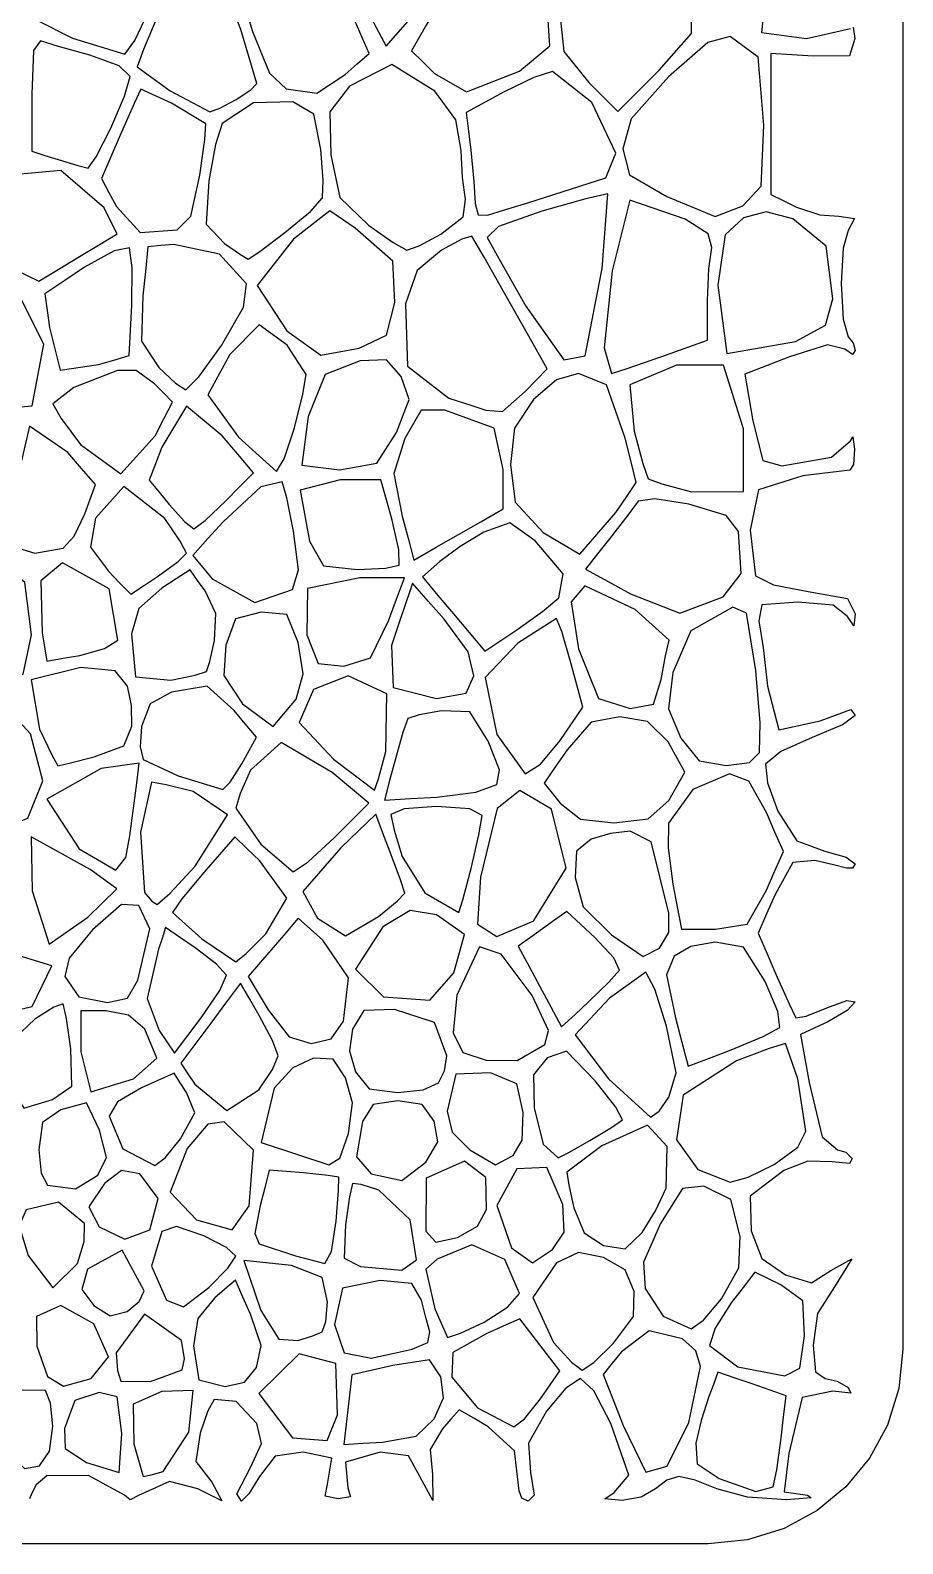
# Model space of a CAD drawing. Extents: x 1.1 to 83, y 1.1 to 53.7.
# Drawn here: x 63.98 to 82.96, y 1.14 to 34.07 of the extents above; entities that cross this region are included whole.
import ezdxf

# ---------------------------------------------------------------- set-up
doc = ezdxf.new("R2010")
doc.units = 0
doc.layers.add('Layer_1', color=7, linetype='CONTINUOUS')

msp = doc.modelspace()

# ---------------------------------------------------------------- linework, layer by layer
at = {"layer": 'Layer_1', "color": 7}
for points in [[(82.960464, 38.472665), (82.960464, 32.956168), (82.960464, 27.439671), (82.960464, 21.923175), (82.960464, 16.406678), (82.960464, 10.890179), (82.960464, 5.373683), (82.874756, 4.518434), (82.628808, 3.722816), (82.239392, 3.003595), (81.723272, 2.377542), (81.097219, 1.861422), (80.377998, 1.472006), (79.58238, 1.226058), (78.727131, 1.14035), (69.557951, 1.14035), (60.388768, 1.14035), (51.219588, 1.14035), (42.050408, 1.14035), (32.881226, 1.14035)], [(72.723462, 34.873943), (73.060916, 35.448714), (73.398369, 36.023485), (73.257698, 36.385604), (73.117027, 36.747724), (72.620265, 37.377474), (71.281533, 36.834154), (70.864891, 36.620264), (70.448246, 36.406373), (70.644992, 35.88996), (70.841735, 35.373547), (71.723318, 33.729275), (72.723462, 34.873943)], [(66.609832, 34.601257), (66.840989, 35.132812), (67.072143, 35.664369), (66.861236, 35.929708), (66.650325, 36.195048), (66.439418, 36.460385), (66.228508, 36.725725), (65.711598, 36.369015), (65.194685, 36.012309), (64.367232, 35.354283), (64.16086, 34.862984), (64.149599, 34.516241), (64.122562, 34.294685), (64.897855, 33.90504), (66.034847, 33.552367), (66.250222, 33.854613), (66.609832, 34.601257)], [(70.828131, 33.109998), (71.088366, 33.340407), (71.3486, 33.570816), (71.047023, 34.267078), (70.745446, 34.96334), (70.273649, 35.979681), (69.986308, 36.467771), (69.154856, 36.035417), (68.449317, 35.329117), (68.556886, 34.892722), (68.815506, 34.050791), (69.180625, 33.142211), (69.54301, 32.802345), (70.214363, 32.702822), (70.828131, 33.109998)], [(78.365169, 34.414175), (77.494686, 35.612646), (76.812185, 36.382751), (76.563378, 36.245247), (76.103988, 35.914652), (75.580788, 35.379784), (75.494636, 34.506194), (75.588645, 33.611608), (76.129775, 32.934749), (76.447342, 32.619208), (76.76491, 32.303669), (77.212537, 32.753816), (77.660164, 33.203964), (78.36752, 34.002066), (78.365169, 34.414175)], [(74.622508, 33.185583), (75.280681, 33.733565), (75.208488, 34.852212), (74.997668, 35.313267), (74.422522, 35.605116), (73.907839, 35.77461), (73.638246, 35.846684), (73.384588, 35.522151), (72.908222, 34.7382), (72.590742, 34.182609), (72.273262, 33.62702), (72.523404, 33.378984), (72.773546, 33.130947), (73.470251, 32.732478), (74.622508, 33.185583)], [(68.456923, 32.564846), (68.776054, 32.779231), (68.908792, 32.91376), (68.556844, 34.092473), (68.103874, 35.271569), (67.890528, 35.428524), (67.590393, 35.493805), (67.2084, 35.280349), (66.766773, 34.432138), (66.440708, 33.655734), (66.305086, 33.279913), (67.023796, 32.756943), (67.882575, 32.301877), (68.101811, 32.375715), (68.456923, 32.564846)], [(79.937278, 34.496705), (79.889371, 34.027), (80.868597, 33.892927), (81.825833, 34.115894)], [(81.884021, 34.142282), (81.91545, 33.893647), (81.802135, 33.517264), (81.008591, 33.509418), (80.548972, 33.539537), (80.089356, 33.569656), (80.089356, 32.801619), (80.089356, 32.033585), (80.089356, 31.265551), (80.089356, 30.497518), (80.370356, 30.361224), (80.651354, 30.224933), (81.153125, 30.055693), (81.570312, 30.031563), (81.913288, 29.979485), (81.774107, 29.715607), (81.665937, 29.330814), (81.620945, 28.559977), (81.665937, 27.789138), (81.774107, 27.404345), (81.882275, 27.271204), (81.927264, 27.105398), (81.869041, 27.021494), (81.702919, 27.132463), (81.326695, 27.228958), (80.499961, 26.970564), (80.010659, 26.781548), (79.521356, 26.592536), (79.610978, 26.08433), (79.700598, 25.576126), (79.918011, 24.708488), (80.329206, 24.596022), (81.408285, 24.787174), (81.822655, 25.143347), (81.877477, 25.227994), (81.909501, 24.959733), (81.888306, 24.624171), (81.812399, 24.503975), (80.788034, 24.379216), (79.821327, 24.073553), (79.637493, 23.195018), (79.758123, 22.200272), (80.14575, 22.008095), (80.90447, 21.863428), (81.756195, 21.708683), (81.92261, 21.378229), (81.893761, 21.113409), (81.761842, 21.315051), (81.445067, 21.561428), (80.677781, 21.626187), (79.893804, 21.569164), (79.831665, 21.226148), (79.920472, 20.643331), (80.019074, 19.803832), (80.265237, 18.851016), (81.161473, 19.048233), (81.829618, 19.296815), (81.927266, 19.165282), (81.652633, 18.963076), (80.992346, 18.687031), (80.307173, 18.3797), (79.972708, 18.102193), (80.018126, 17.697543), (80.246289, 17.084531), (80.656296, 16.433453), (81.265927, 16.208056), (81.732999, 16.079354), (81.927266, 15.931611), (81.871028, 15.837637), (81.735821, 15.838201), (81.454558, 15.915459), (81.047182, 16.005818), (80.56912, 15.967363), (80.182983, 15.264782), (79.999474, 14.844409), (79.815965, 14.424039), (80.008522, 13.979962), (80.20108, 13.535914), (80.488204, 12.889089), (80.637739, 12.581072), (80.855973, 12.61841), (81.308277, 12.801882), (81.745439, 12.958798), (81.927266, 12.932269), (81.752382, 12.740132), (81.331916, 12.498719), (81.034239, 12.360458), (80.736562, 12.222198), (80.83076, 11.698196), (80.92496, 11.174194), (81.205418, 9.992247), (81.54437, 9.71423), (81.723434, 9.65866), (81.856725, 9.525085), (81.800997, 9.411321), (81.424894, 9.451933), (80.896283, 9.466044), (80.375995, 9.263352), (79.637648, 8.702915), (79.661411, 7.951893), (79.895879, 7.344946), (80.406495, 6.994906), (80.97204, 6.816626), (81.395952, 7.083552), (81.854459, 7.338878), (81.474664, 6.727218), (81.103798, 6.148296), (81.008314, 5.461028), (81.063184, 4.884025), (81.276346, 4.733516), (81.533126, 4.675745), (81.774113, 4.542423), (81.82846, 4.419459), (81.437777, 4.462498), (80.773579, 4.318818), (80.483993, 3.103626), (80.431997, 2.68732), (80.379997, 2.271042), (80.632801, 2.234833), (80.885607, 2.198652), (80.969328, 2.138878), (80.42905, 2.097814), (79.582488, 2.152029), (78.917045, 2.336038), (78.447444, 2.524393), (78.090526, 2.602738), (77.827639, 2.524393), (77.584115, 2.336038), (77.272431, 2.151013), (76.845672, 2.080627), (76.475218, 2.116102), (76.681571, 2.252726), (76.999322, 2.633698), (76.611374, 3.75443), (76.242173, 4.466534), (75.947793, 4.736225), (75.627474, 4.527324), (75.206697, 4.02511), (74.817617, 3.328247), (74.862403, 2.691666), (74.937342, 2.199894), (74.810045, 2.069366), (74.670616, 2.134644), (74.61678, 2.291616), (74.515366, 3.164219), (73.942003, 3.681899), (73.625192, 3.869521), (73.30838, 4.05717), (73.127702, 3.847394), (72.947023, 3.637647), (72.675748, 3.190466), (72.727581, 2.643801), (72.738983, 2.082236), (72.454348, 2.602738), (72.209167, 3.052431), (71.592184, 3.136138), (70.835775, 2.918658), (70.885539, 2.355991), (70.947543, 2.162415), (70.677793, 2.113816), (70.394738, 2.173309), (70.445185, 2.435493), (70.538756, 2.999684), (69.912934, 3.136138), (69.303085, 3.043936), (68.960956, 2.602738), (68.733973, 2.226056), (68.569398, 2.069366), (68.469757, 2.227693), (68.77483, 2.811921), (69.008287, 3.322038), (68.909013, 3.757789), (68.459839, 4.233305), (67.974375, 4.280662), (67.838377, 4.030557), (67.673464, 3.545417), (67.577672, 2.927435), (67.93032, 2.482003), (68.144326, 2.076704), (67.620409, 2.337872), (67.003209, 2.493208), (66.331649, 2.189621), (66.152283, 2.093101), (66.025331, 2.194701), (65.242698, 2.626275), (64.33655, 2.616962), (64.104261, 2.422285), (64.007645, 2.241098), (63.962654, 2.11994)], [(79.484378, 30.25359), (79.87744, 30.682791), (79.936253, 32.009715), (79.817206, 33.486592), (79.205263, 33.941331), (78.720577, 33.810789), (77.865122, 33.057248), (77.051648, 32.14626), (76.873069, 31.491552), (77.014262, 30.927805), (77.830313, 30.454295), (78.877081, 30.022591), (79.484378, 30.25359)], [(65.730744, 31.940706), (66.028206, 32.636782), (66.151929, 33.065483), (65.912625, 33.301189), (65.271263, 33.532532), (64.593055, 33.719127), (64.199146, 33.846527), (64.050201, 33.636277), (64.007704, 32.685891), (64.007704, 32.062948), (64.007704, 31.440007), (64.294873, 31.351468), (64.582046, 31.262932), (65.010174, 31.133226), (65.232974, 31.070042), (65.41078, 31.319289), (65.730744, 31.940706)], [(72.912074, 29.639305), (73.397104, 30.01113), (73.44412, 30.394907), (73.380275, 30.86709), (73.352505, 31.458182), (73.239557, 32.12167), (72.776066, 32.746309), (71.845486, 33.329287), (70.923367, 32.857223), (70.493278, 32.29645), (70.518311, 31.364798), (70.713631, 30.433848), (71.337184, 29.834038), (71.875119, 29.45384), (72.16952, 29.286668), (72.437543, 29.38388), (72.912074, 29.639305)], [(74.805419, 30.315368), (76.502218, 30.864629), (76.719907, 31.400313), (76.192417, 32.498781), (75.341477, 33.179266), (74.937008, 33.048242), (74.287168, 32.733499), (73.874884, 32.510713), (73.462602, 32.28793), (73.511131, 31.876913), (73.559662, 31.465895), (73.628213, 30.784656), (73.656726, 30.301125), (73.719687, 30.060101), (73.924758, 30.048671), (74.294012, 30.164261), (74.805419, 30.315368)], [(67.171897, 29.734631), (67.469772, 30.031216), (67.666977, 30.920583), (67.772579, 31.695492), (67.795693, 32.03783), (67.047722, 32.486702), (66.38524, 32.794942), (66.234683, 32.477603), (65.93356, 31.79447), (65.729375, 31.322659), (65.525187, 30.850848), (65.688114, 30.544832), (65.851044, 30.238816), (66.368984, 29.6732), (67.171897, 29.734631)], [(69.518903, 29.671227), (70.072309, 30.131535), (70.336015, 30.426835), (70.349703, 30.810361), (70.302024, 31.482798), (70.14604, 32.25178), (69.691781, 32.516516), (68.83424, 32.49707), (68.155058, 32.043802), (68.007317, 31.591487), (67.864505, 30.801079), (67.802306, 29.856681), (68.202124, 29.432318), (68.550722, 29.193702), (68.719116, 29.094066), (68.970581, 29.263365), (69.518903, 29.671227)], [(65.05124, 29.147589), (65.458142, 29.395894), (65.865045, 29.644202), (65.723372, 29.925783), (65.581699, 30.207368), (64.64263, 31.020887), (63.527339, 30.917597), (63.1155, 30.305863), (63.222206, 29.38528), (63.667888, 28.850469), (64.16086, 28.612188), (64.453999, 28.785464), (65.05124, 29.147589)], [(76.047391, 26.991279), (76.420853, 28.890756), (76.540388, 30.515704), (76.062874, 30.405033), (75.108432, 30.138949), (74.165734, 29.806429), (73.915789, 29.56113), (74.20579, 29.0405), (74.760593, 28.071101), (75.584231, 26.899032), (76.047391, 26.991279)], [(77.699311, 26.967093), (78.205144, 27.148454), (78.710979, 27.329813), (78.710979, 27.763442), (78.710979, 28.197073), (78.738411, 28.892585), (78.804383, 29.346912), (78.727636, 29.641258), (78.230036, 29.964696), (77.023225, 30.374776), (76.640927, 28.836631), (76.463689, 27.16416), (76.622385, 26.604369), (76.965649, 26.710919), (77.699308, 26.967093), (77.699306, 26.967093), (77.699311, 26.967093)], [(71.131438, 27.156791), (71.724785, 27.437938), (71.90788, 28.150208), (71.863212, 29.05125), (71.0433, 29.771131), (70.770414, 29.95963), (70.497528, 30.148129), (70.100345, 29.837634), (69.703163, 29.527142), (68.911673, 28.522182), (69.55972, 27.532104), (70.299049, 27.006192), (71.131438, 27.156791)], [(80.625467, 27.299099), (81.278843, 27.658562), (81.437031, 28.228753), (81.29325, 29.372433), (80.571854, 29.973538), (79.985433, 30.120042), (79.49902, 29.99304), (79.097384, 29.620726), (78.937589, 28.523856), (79.134826, 27.039553), (80.625467, 27.299107), (80.625467, 27.299104), (80.625467, 27.299099)], [(65.458619, 26.799506), (65.792423, 26.897079), (66.126227, 26.994649), (66.155703, 27.541564), (66.185175, 28.08848), (66.194404, 28.906408), (66.133794, 29.336896), (65.801697, 29.277262), (65.158202, 28.916819), (64.725575, 28.629489), (64.292946, 28.342155), (64.345343, 27.97438), (64.397738, 27.606605), (64.629927, 26.67471), (65.458619, 26.799506)], [(68.137114, 27.217771), (68.612842, 28.050498), (68.68094, 28.553139), (68.091346, 29.199036), (67.099962, 29.414639), (66.817392, 29.387377), (66.534826, 29.360114), (66.481511, 28.826745), (66.428197, 28.293376), (66.399949, 27.307475), (66.775223, 26.737725), (67.134424, 26.392423), (67.360992, 26.248803), (67.643477, 26.533441), (68.137114, 27.217771)], [(74.743753, 26.212464), (74.983368, 26.460986), (75.222983, 26.709511), (74.825894, 27.415609), (74.428807, 28.121706), (73.853032, 29.136354), (73.583941, 29.592744), (73.369692, 29.52862), (72.92574, 29.291813), (72.398289, 28.84836), (72.142327, 28.121173), (72.186049, 26.767076), (73.0834, 26.067952), (73.587387, 25.911833), (73.886466, 25.808771), (74.249582, 25.778511), (74.743753, 26.212464)], [(64.017771, 25.899463), (64.269736, 27.242417), (63.57572, 28.632435), (63.142173, 28.770295), (62.635734, 28.388383), (62.374602, 28.140985), (62.113468, 27.893589), (62.249287, 27.480762), (62.385104, 27.067939), (63.083257, 25.824225), (64.017771, 25.899463)], [(69.723198, 25.420012), (69.905203, 26.153454), (69.980906, 26.584171), (69.564476, 27.219317), (68.958231, 27.665584), (68.317745, 27.017094), (67.83668, 26.142129), (68.510655, 25.22176), (69.336878, 24.470987), (69.503414, 24.749763), (69.723198, 25.420012)], [(71.945746, 25.321395), (72.219236, 26.040086), (72.048031, 26.541451), (71.727359, 26.905492), (71.153085, 26.882011), (70.391675, 26.579793), (70.026256, 25.667671), (69.881902, 24.613021), (70.706194, 24.506558), (71.515924, 24.653948), (71.945746, 25.321395)], [(79.49677, 25.402294), (79.059659, 26.783408), (78.041167, 26.78767), (77.020575, 26.357868), (77.118145, 25.349194), (77.308078, 24.646227), (77.419547, 24.314158), (77.719058, 24.202557), (78.361091, 24.029659), (79.495737, 24.039932), (79.49677, 25.402294)], [(66.691516, 25.248043), (66.882394, 25.615121), (67.073275, 25.982199), (66.876608, 26.182563), (66.679945, 26.382926), (66.282454, 26.668899), (65.874663, 26.67031), (64.926218, 26.299541), (64.469089, 25.946743), (64.64528, 25.627703), (65.06611, 25.060628), (65.945532, 24.418584), (66.691516, 25.248043)], [(76.716932, 23.577688), (76.939397, 23.903734), (77.161858, 24.22978), (77.0419, 24.712335), (76.921941, 25.194889), (76.516405, 26.359144), (75.904361, 26.604465), (75.424535, 26.466303), (74.927584, 26.036219), (74.513073, 25.418192), (74.422522, 24.62204), (74.526744, 23.807649), (75.134061, 23.145456), (75.933749, 22.675794), (76.716932, 23.577688)], [(68.23235, 23.834293), (68.532279, 24.138207), (68.832211, 24.442121), (68.492889, 24.846895), (68.153568, 25.251672), (67.377282, 25.891439), (66.839815, 25.000941), (66.700623, 24.642626), (66.561431, 24.284313), (66.779702, 24.019857), (66.997972, 23.755398), (67.335358, 23.38184), (67.5335, 23.226463), (67.779618, 23.405013), (68.23235, 23.834293)], [(74.269363, 24.513557), (74.069914, 25.416623), (72.994639, 25.810235), (72.484093, 25.806821), (72.129887, 25.192967), (71.885564, 24.4279), (72.066348, 23.501824), (72.196139, 23.02387), (72.32593, 22.545915), (72.811787, 22.824031), (73.297646, 23.102147), (73.783503, 23.380263), (74.269363, 23.658381), (74.269363, 24.085971), (74.269363, 24.513557)], [(64.690097, 22.803564), (64.932535, 23.068582), (65.167208, 23.55062), (65.281776, 23.86893), (65.396347, 24.18724), (65.094578, 24.537535), (64.792806, 24.887832), (63.961422, 25.457209), (63.661409, 24.175373), (63.622925, 23.277816), (63.648438, 22.826551), (64.073388, 22.69733), (64.690125, 22.80355), (64.690117, 22.803556), (64.690097, 22.803564)], [(67.376023, 22.697042), (67.238578, 22.95729), (66.906572, 23.452644), (66.013705, 24.143843), (65.396624, 23.459897), (65.285496, 22.825083), (65.676757, 22.302021), (65.918927, 22.050849), (66.161093, 21.799677), (66.46453, 22.000814), (66.767967, 22.201954), (67.196919, 22.513324), (67.376023, 22.697065), (67.376023, 22.697053), (67.376023, 22.697042)], [(69.684858, 21.907398), (69.810125, 22.329572), (69.707069, 23.177545), (69.560725, 23.899461), (69.459848, 24.246157), (68.994737, 24.139914), (68.172068, 23.380017), (67.841997, 23.013007), (67.511924, 22.645994), (67.722307, 22.391085), (67.932692, 22.136176), (68.862098, 21.621459), (69.684858, 21.907398)], [(72.006172, 22.436495), (71.99525, 22.764544), (71.849299, 23.414324), (71.72824, 23.853761), (71.60718, 24.293201), (71.162322, 24.293201), (70.717461, 24.293201), (69.84825, 24.062938), (70.049664, 22.954065), (70.354718, 22.422556), (71.096251, 22.337519), (71.703712, 22.366594), (72.006172, 22.436495)], [(79.055587, 21.742341), (79.44846, 22.249503), (79.384085, 23.164955), (79.117591, 23.51534), (78.30288, 23.765352), (77.566139, 23.875241), (77.206074, 23.826857), (76.979125, 23.522706), (76.57969, 23.010376), (76.318556, 22.680081), (76.057424, 22.349785), (76.54752, 22.080734), (77.037616, 21.811683), (78.112609, 21.389761), (79.055587, 21.742341)], [(75.477291, 21.724089), (75.575389, 22.24416), (74.965419, 22.965791), (74.411719, 23.352543), (73.843989, 23.154039), (73.328835, 22.842926), (72.89093, 22.515988), (72.699482, 22.346895), (72.508034, 22.177798), (72.848151, 21.774777), (73.188271, 21.371755), (73.528391, 20.968741), (73.868511, 20.565728), (74.217609, 20.797751), (74.566707, 21.029772), (75.122193, 21.425137), (75.477291, 21.724089)], [(63.823912, 20.061809), (64.00163, 20.920747), (63.858329, 22.059254), (63.266345, 22.525474), (62.482075, 22.1262), (62.195456, 21.53653), (62.559144, 20.619695), (63.197399, 19.872906), (63.823912, 20.061809)], [(65.881555, 20.799304), (65.692635, 21.921947), (64.67615, 22.484644), (64.206109, 22.09307), (64.234077, 20.962343), (64.283968, 20.653635), (64.333862, 20.344929), (64.692651, 20.40732), (65.051443, 20.469713), (65.591292, 20.618001), (65.881555, 20.799304)], [(67.811783, 20.117695), (67.883538, 20.340238), (67.983481, 20.793594), (68.01588, 21.380648), (67.778641, 21.873264), (67.616211, 22.104237), (67.453781, 22.335213), (67.147463, 22.133571), (66.841147, 21.931932), (66.339706, 21.491758), (66.179426, 20.938326), (66.267378, 20.004814), (67.034356, 19.934103), (67.562095, 20.039759), (67.811783, 20.117695)], [(71.767675, 21.22634), (71.943417, 21.693031), (72.119163, 22.159725), (71.632264, 22.159725), (71.145369, 22.159725), (70.0119, 21.927927), (69.997901, 20.919451), (70.244095, 20.292023), (70.801611, 20.239784), (71.377914, 20.420973), (71.767675, 21.22634)], [(73.62492, 20.026311), (73.506866, 20.546452), (72.980059, 21.256473), (72.635245, 21.649309), (72.290432, 22.042148), (72.218096, 21.827089), (72.145762, 21.61203), (71.994869, 21.162891), (71.835239, 20.687084), (71.870474, 19.773079), (72.814352, 19.530678), (73.462851, 19.645771), (73.62492, 20.026311)], [(77.707377, 19.949993), (77.800725, 20.461549), (77.881071, 20.799936), (77.141615, 21.471836), (76.043686, 21.981947), (75.747872, 21.633823), (75.906424, 20.611287), (76.340778, 19.529809), (77.027936, 19.315108), (77.534189, 19.409602), (77.707377, 19.949993)], [(69.76217, 19.517569), (69.91317, 20.070702), (69.806591, 20.749257), (69.562627, 21.362673), (68.99717, 21.412829), (68.445239, 21.266926), (68.230245, 20.69005), (68.186856, 20.030226), (68.593355, 19.414882), (69.263827, 18.926096), (69.76217, 19.517569)], [(79.846215, 18.360658), (79.861145, 19.003535), (79.762409, 20.141839), (79.561501, 21.391824), (79.26171, 21.518217), (78.353327, 21.002964), (77.958024, 20.100722), (77.861132, 19.307494), (78.129709, 18.672302), (78.53102, 18.178193), (79.115773, 18.071764), (79.623023, 18.139712), (79.846215, 18.360658)], [(75.50544, 18.61973), (75.753448, 18.983235), (76.001457, 19.34674), (75.870839, 19.827748), (75.740218, 20.308756), (75.541189, 20.988167), (75.429519, 21.270753), (74.582285, 20.738115), (73.877229, 19.992464), (74.125935, 18.750952), (74.74215, 17.892756), (75.076614, 18.106311), (75.50544, 18.61973)], [(65.369457, 18.260819), (66.00937, 18.500945), (66.184817, 18.92751), (66.17889, 19.381518), (66.092787, 19.804007), (65.822884, 20.13482), (65.073984, 20.204026), (63.993282, 19.935757), (64.178589, 18.868463), (64.44523, 18.304936), (64.574245, 18.070559), (64.820617, 18.126442), (65.369457, 18.260819)], [(68.580895, 18.114272), (68.738301, 18.402876), (68.895711, 18.691476), (68.654222, 18.980695), (68.412733, 19.26991), (67.827356, 19.804623), (67.051332, 19.667234), (66.584703, 19.413313), (66.398493, 18.923739), (66.369551, 18.479033), (66.436514, 18.202371), (67.19301, 17.853722), (68.166248, 17.553003), (68.329229, 17.711349), (68.580895, 18.114272)], [(71.715655, 18.38161), (71.732786, 19.631409), (70.890943, 20.026156), (70.140243, 19.728519), (69.827764, 19.013495), (70.577275, 18.211924), (71.467545, 17.537108), (71.555158, 17.785176), (71.715655, 18.38161)], [(63.919952, 16.926981), (64.253322, 17.73916), (63.98236, 18.763099), (63.331324, 19.473283), (62.487861, 19.032226), (62.041569, 18.188974), (62.506149, 17.234148), (63.27057, 16.677205), (63.919947, 16.926981), (63.919949, 16.926981), (63.919952, 16.926981)], [(74.128571, 17.658122), (74.186926, 17.979895), (73.943292, 18.606623), (73.54224, 19.239292), (72.922892, 19.265228), (72.436835, 19.180903), (72.194657, 19.099389), (72.08161, 18.793793), (71.906011, 18.170731), (71.795939, 17.746181), (71.68587, 17.321634), (72.252696, 17.354855), (72.819525, 17.388078), (73.671692, 17.494812), (74.128571, 17.658122)], [(77.871106, 17.31459), (78.216698, 17.933385), (77.854991, 18.589919), (77.410389, 19.03314), (76.808511, 19.136927), (76.183462, 19.015543), (75.657233, 18.412796), (75.406577, 18.05073), (75.155925, 17.688664), (75.330533, 17.472911), (75.505141, 17.257155), (75.94591, 16.909042), (76.677376, 16.825666), (77.419714, 16.912878), (77.871106, 17.31459)], [(70.595425, 16.506791), (70.969398, 16.880736), (71.343373, 17.254677), (70.945321, 17.589032), (70.54727, 17.923386), (69.433369, 18.572858), (68.770765, 17.971132), (68.543743, 17.46835), (68.449317, 17.147619), (68.993388, 16.365293), (69.695356, 15.75893), (70.022503, 15.978615), (70.595425, 16.506791)], [(66.056304, 16.070069), (66.142732, 16.545995), (66.240745, 17.253328), (66.293876, 17.689398), (66.347007, 18.125471), (65.934486, 18.068781), (65.521964, 18.012091), (64.336989, 17.343924), (65.043727, 16.258616), (65.8405, 15.800222), (66.056304, 16.070069)], [(79.993786, 15.359775), (80.178292, 15.782428), (80.3628, 16.205084), (80.178117, 16.626925), (79.993434, 17.048765), (79.611745, 17.736222), (79.188175, 17.89244), (78.394044, 17.551039), (77.866948, 16.819663), (77.854192, 16.283974), (77.958846, 15.490867), (78.052964, 15.002648), (78.147085, 14.514429), (78.516505, 14.514429), (78.885929, 14.514429), (79.576447, 14.624976), (79.993786, 15.359775)], [(67.56339, 15.885572), (68.26929, 17.004795), (67.518675, 17.506281), (66.93244, 17.653401), (66.61476, 17.714592), (66.375548, 16.621085), (66.461507, 15.309895), (66.620551, 15.124755), (66.73977, 15.047762), (67.019184, 15.293865), (67.56339, 15.885572)], [(74.933381, 14.698551), (75.637204, 15.841943), (75.314779, 17.12538), (74.625434, 17.530036), (74.13367, 17.136669), (73.776493, 15.642107), (73.704577, 14.625963), (74.128432, 14.351643), (74.933381, 14.698353), (74.933381, 14.698438), (74.933381, 14.698551)], [(73.569277, 15.830801), (73.739206, 16.566588), (73.809885, 16.986425), (73.544532, 17.129362), (72.814352, 17.181297), (72.111131, 17.130149), (71.818816, 17.007112), (71.893221, 16.668236), (72.072105, 16.098077), (72.560061, 15.307417), (73.30125, 14.877011), (73.391293, 15.154334), (73.569277, 15.830801)], [(71.553524, 14.787544), (71.957226, 15.123586), (72.125137, 15.298313), (72.032266, 15.58432), (71.808983, 16.187841), (71.650905, 16.60267), (71.49283, 17.0175), (71.115081, 16.650377), (70.737335, 16.283254), (69.909236, 15.331321), (70.224229, 14.752597), (70.835966, 14.368605), (71.553524, 14.787544)], [(65.225425, 14.772888), (65.542462, 15.080358), (65.859499, 15.387825), (65.568853, 15.599712), (65.278209, 15.811599), (63.99841, 16.519835), (64.014356, 15.349587), (64.389807, 14.187531), (65.225425, 14.772888)], [(69.098899, 14.414889), (69.558941, 15.189925), (68.963035, 16.006902), (68.697114, 16.264701), (68.431196, 16.522502), (68.091118, 16.135062), (67.75104, 15.747622), (67.271003, 15.172086), (67.071985, 14.876436), (67.711204, 14.304682), (68.449317, 13.805967), (68.671719, 13.983372), (69.098899, 14.414889)], [(77.868791, 14.861224), (77.485878, 16.414488), (77.030295, 16.646906), (76.598876, 16.594774), (76.184562, 16.469436), (75.861449, 16.208756), (75.829981, 15.641029), (76.00475, 14.999645), (76.62716, 14.39186), (77.312114, 13.921904), (77.669658, 14.101312), (77.871574, 14.442999), (77.868791, 14.861224)], [(66.320021, 13.401655), (66.57563, 14.521767), (66.338619, 15.025387), (65.960554, 15.048303), (65.334094, 14.500784), (64.821139, 13.882576), (64.731361, 13.482921), (65.031231, 13.038506), (65.65795, 12.915485), (66.092807, 13.008675), (66.320018, 13.401641), (66.320021, 13.401641), (66.320021, 13.401655)], [(73.190013, 13.560687), (73.425888, 14.395331), (72.813934, 14.822125), (72.240036, 14.918557), (71.648616, 14.567572), (71.054682, 13.640895), (71.665691, 13.043797), (72.673498, 12.972085), (73.190046, 13.560687), (73.190029, 13.560687), (73.190013, 13.560687)], [(76.795091, 13.621281), (76.671094, 13.89227), (76.261428, 14.334174), (75.954879, 14.616001), (75.648329, 14.897831), (75.385258, 14.709106), (75.122185, 14.520384), (74.859114, 14.331634), (74.596044, 14.142884), (74.831042, 13.704056), (75.06604, 13.265229), (75.30104, 12.826402), (75.536041, 12.387574), (75.830946, 12.658705), (76.125852, 12.929836), (76.565735, 13.356641), (76.795091, 13.621281)], [(68.245067, 13.511101), (68.029856, 13.749155), (67.564562, 14.105771), (67.242876, 14.326272), (66.921191, 14.5468), (66.844356, 14.312189), (66.767521, 14.077606), (66.521135, 13.003609), (66.777991, 12.31129), (66.946526, 12.062567), (67.115061, 11.813873), (67.406845, 12.199755), (67.698628, 12.585666), (68.099864, 13.175877), (68.245059, 13.511101), (68.245064, 13.511101), (68.245067, 13.511101)], [(70.788945, 12.512909), (70.904537, 13.457789), (70.343147, 14.276742), (70.075484, 14.513724), (69.807825, 14.750706), (69.534416, 14.433319), (69.261005, 14.115903), (68.987594, 13.798544), (68.714183, 13.481157), (68.93514, 13.118784), (69.156097, 12.756382), (69.608136, 12.172239), (70.091848, 12.027797), (70.526224, 12.124769), (70.788945, 12.512909)], [(80.289377, 12.377273), (80.246161, 12.723842), (79.968993, 13.376227), (79.496483, 14.119967), (78.879991, 14.230316), (78.347172, 14.137634), (77.987152, 13.926843), (77.820387, 13.520697), (78.014754, 12.584227), (78.152363, 12.056641), (78.289974, 11.529083), (78.758977, 11.708915), (79.227979, 11.888775), (79.926688, 12.180621), (80.289369, 12.377273), (80.289375, 12.377273), (80.289377, 12.377273)], [(64.015307, 12.828434), (64.443511, 13.71241), (63.453732, 14.019101), (62.958001, 13.810285), (62.808454, 13.369538), (63.083242, 12.619787), (64.015307, 12.828434)], [(75.174898, 12.001974), (75.254502, 12.309653), (74.89514, 13.067024), (74.220211, 13.967906), (73.749433, 14.129309), (73.255237, 13.077156), (73.179963, 12.257216), (73.386462, 11.833346), (73.896742, 11.660175), (74.569233, 11.655095), (75.174898, 12.001974)], [(77.874475, 10.854374), (78.033883, 11.390709), (77.821496, 12.40225), (77.568055, 13.209095), (77.373895, 13.579004), (76.582335, 13.01566), (75.834841, 12.211722), (76.557079, 11.255976), (77.475613, 10.424437), (77.657206, 10.550731), (77.874475, 10.854374)], [(69.368269, 11.754324), (69.248508, 12.091439), (68.960571, 12.63847), (68.756722, 12.986704), (68.552873, 13.334938), (68.227708, 12.899836), (67.902545, 12.464734), (67.577383, 12.02966), (67.252221, 11.594586), (67.404369, 11.368724), (67.556518, 11.142861), (68.252221, 10.567777), (68.947081, 11.016539), (69.244546, 11.460164), (69.368269, 11.754324)], [(64.461286, 10.804477), (64.884128, 11.095787), (64.857035, 11.912453), (64.766726, 12.572176), (64.694971, 12.886289), (64.489446, 12.816496), (64.077509, 12.553267), (63.628767, 12.130357), (63.609971, 11.621821), (63.674518, 11.175373), (63.701357, 10.846895), (63.839446, 10.616432), (64.461286, 10.804477)], [(66.223312, 11.256202), (66.728027, 11.70962), (66.466892, 12.334432), (66.116756, 12.63895), (65.629612, 12.734482), (65.354714, 12.734482), (65.079815, 12.734482), (65.079815, 12.29001), (65.079815, 11.845538), (65.293827, 10.970424), (66.223312, 11.256202)], [(72.860298, 11.169927), (72.9901, 11.430728), (73.04409, 11.758191), (72.775671, 12.482457), (71.899944, 12.765131), (71.23097, 12.741989), (70.991171, 12.339399), (70.925396, 11.86329), (71.050796, 11.405977), (71.349229, 11.038355), (71.967223, 10.956679), (72.522145, 11.019361), (72.860298, 11.169927)], [(76.151664, 9.913614), (76.626762, 10.201001), (76.863516, 10.361811), (76.716131, 10.642115), (76.267654, 11.216663), (75.642888, 11.857138), (75.226494, 11.712979), (74.925959, 11.340812), (74.942864, 10.623742), (75.139573, 9.838374), (75.462438, 9.538936), (75.683206, 9.647366), (76.151664, 9.913614)], [(80.161892, 9.393902), (80.678299, 9.769399), (80.855208, 10.115206), (80.675754, 11.260068), (80.407287, 12.025314), (80.052139, 11.915219), (79.346055, 11.650523), (78.185831, 10.9019), (78.037205, 9.926286), (78.49896, 9.286771), (79.204648, 9.005508), (79.59471, 9.118002), (80.161892, 9.393902)], [(70.899189, 10.066663), (70.98446, 10.734147), (70.837606, 11.281941), (70.56613, 11.681257), (70.137009, 11.708068), (69.687776, 11.499054), (69.285536, 11.053849), (68.999964, 9.86891), (70.472771, 9.38504), (70.711703, 9.532643), (70.899189, 10.066663)], [(67.246164, 9.94765), (67.560018, 10.514183), (67.378058, 10.957216), (67.241502, 11.167358), (67.104943, 11.377529), (66.751821, 11.220952), (66.398699, 11.064404), (65.872089, 10.752887), (65.692452, 10.44439), (65.990416, 9.729916), (66.687985, 9.372481), (66.915129, 9.535691), (67.246164, 9.94765)], [(74.480993, 9.587761), (74.678935, 9.924367), (74.70171, 10.521126), (74.565428, 11.148732), (73.987347, 11.387209), (73.237022, 11.358649), (73.046426, 10.555867), (73.15478, 10.095168), (73.54185, 9.712051), (74.1029, 9.383234), (74.480993, 9.587761)], [(65.447881, 9.161661), (65.632364, 9.54633), (65.47943, 10.139505), (65.199051, 10.733047), (64.643189, 10.585614), (64.241734, 10.309318), (64.16086, 9.711459), (64.21674, 9.204503), (64.352305, 8.942826), (64.958637, 8.859712), (65.447881, 9.161661)], [(72.583187, 9.445605), (72.846715, 9.88892), (72.766332, 10.334549), (72.506916, 10.696188), (71.97147, 10.78077), (71.437709, 10.69743), (71.202389, 10.324727), (71.073157, 9.560695), (71.39763, 9.186215), (72.059044, 9.04231), (72.583187, 9.445605)], [(68.740649, 8.496294), (68.834099, 9.701891), (68.198103, 10.324417), (67.839553, 10.269892), (67.393058, 9.737564), (67.020767, 8.792853), (67.591573, 8.190281), (68.372186, 7.973083), (68.740649, 8.496294)], [(77.809968, 8.875911), (77.831417, 9.783171), (77.407304, 10.247963), (76.414703, 9.800838), (75.648639, 9.222678), (75.694362, 8.942205), (75.802973, 8.450969), (76.027585, 7.905349), (76.453043, 7.630154), (76.923954, 7.556861), (77.290749, 7.913788), (77.583975, 8.387413), (77.809968, 8.875911)], [(66.580774, 7.972546), (66.759712, 8.654621), (66.358564, 9.191718), (65.961277, 9.26312), (65.592765, 8.978556), (65.254288, 8.473773), (65.473653, 8.038615), (66.037686, 7.769064), (66.580774, 7.972546)], [(70.633861, 8.158926), (70.683538, 8.826015), (70.691637, 9.119102), (70.45708, 9.156271), (69.923344, 9.208031), (69.549955, 9.239047), (69.176567, 9.270091), (69.077953, 8.886551), (68.979339, 8.503011), (68.864175, 7.888388), (68.960317, 7.666194), (69.746667, 7.405901), (70.382604, 7.241591), (70.528047, 7.497256), (70.633855, 8.158926), (70.633858, 8.158926), (70.633861, 8.158926)], [(73.906812, 8.412277), (73.885645, 9.108829), (73.427381, 9.46395), (72.588684, 9.093787), (72.582645, 7.941248), (72.801762, 7.703871), (73.27569, 7.806346), (73.705198, 8.053939), (73.906812, 8.412277)], [(75.337789, 7.541903), (75.59215, 7.923016), (75.566665, 8.524573), (75.213063, 9.325774), (74.565976, 9.298963), (74.128331, 8.499286), (74.450688, 7.58054), (74.904247, 7.255589), (75.337789, 7.541903)], [(72.377125, 7.317621), (72.243315, 8.188503), (71.562993, 8.835638), (71.174616, 8.960917), (70.985806, 8.976721), (70.922292, 8.688431), (70.835159, 8.082726), (70.803064, 7.352984), (71.160143, 7.175974), (72.062456, 7.090912), (72.377125, 7.317621)], [(79.016558, 6.470419), (79.39556, 7.14112), (79.422681, 7.825396), (79.218011, 8.629419), (78.629603, 8.923551), (78.170309, 8.868207), (77.690681, 8.108267), (77.323044, 7.267809), (77.354156, 6.697099), (77.750647, 6.094499), (78.355207, 5.815748), (78.623849, 6.003143), (79.016558, 6.470419)], [(65.007191, 7.234987), (65.150946, 7.716176), (65.157353, 8.111569), (64.592, 8.569672), (63.887965, 8.407846), (63.731944, 8.05964), (63.928159, 7.411545), (64.467562, 6.708953), (65.007191, 7.234987)], [(68.449317, 7.394612), (68.245383, 7.582995), (67.755076, 7.841059), (67.155703, 8.042904), (66.836123, 7.932358), (66.61682, 7.182832), (66.942338, 6.443777), (67.312351, 6.297755), (67.861296, 6.715303), (68.276586, 7.137846), (68.449317, 7.394612)], [(73.851654, 5.964197), (74.359197, 6.286071), (74.624847, 6.584944), (74.304059, 7.323209), (73.582781, 7.64562), (72.83367, 7.333454), (72.584615, 7.117695), (72.782145, 6.251555), (73.055635, 5.625953), (73.337406, 5.725324), (73.851654, 5.964197)], [(66.458248, 6.644042), (65.978775, 7.530643), (65.224172, 7.118034), (65.098614, 6.675651), (65.359712, 6.326175), (65.713881, 6.099663), (66.083612, 6.196042), (66.348198, 6.409374), (66.458248, 6.644042)], [(70.325513, 5.749933), (70.406641, 5.973482), (70.440383, 6.405959), (70.328917, 6.933715), (69.662906, 7.195504), (68.620919, 7.300716), (68.99249, 6.218084), (69.386529, 5.59378), (69.796578, 5.560337), (70.122754, 5.663348), (70.325513, 5.749933)], [(76.664278, 5.502537), (77.101412, 6.081968), (77.114507, 6.630834), (76.918433, 7.101693), (76.45126, 7.371187), (75.907931, 7.475581), (75.424431, 7.25621), (74.913992, 6.495254), (75.35856, 5.516592), (75.750265, 5.091565), (75.986409, 4.914753), (76.237245, 5.087417), (76.664278, 5.502537)], [(80.825086, 5.664166), (80.78899, 6.426223), (80.30615, 6.776517), (80.023451, 6.913649), (79.740754, 7.05078), (79.48536, 6.716827), (79.229969, 6.382873), (78.879629, 5.834374), (78.754588, 5.4536), (79.376013, 4.991179), (80.395727, 4.791422), (80.723311, 4.958131), (80.825086, 5.664166)], [(68.897139, 4.978592), (68.997232, 5.455237), (68.7659, 6.136183), (68.603647, 6.505358), (68.441395, 6.874533), (68.213636, 6.679065), (67.985877, 6.483598), (67.622987, 6.040397), (67.530359, 5.444597), (67.643753, 4.705147), (68.219224, 4.559435), (68.637635, 4.654714), (68.897139, 4.978592)], [(72.2891, 5.37613), (72.62977, 5.51916), (72.671342, 5.748212), (72.581987, 6.062043), (72.490779, 6.442535), (72.28137, 6.800675), (71.588859, 6.870469), (70.771865, 6.699047), (70.593543, 5.913622), (70.808977, 5.292592), (71.394433, 5.176289), (71.832298, 5.273796), (72.2891, 5.37613)], [(65.299582, 4.732833), (65.675651, 5.203833), (65.359435, 5.925814), (64.645122, 6.325582), (64.111141, 6.08781), (64.11718, 5.441521), (64.35491, 4.781657), (64.698553, 4.570357), (65.299582, 4.732833)], [(67.279562, 4.921019), (67.331469, 5.167314), (67.267568, 5.566179), (66.458871, 6.132965), (65.845608, 5.293947), (65.876133, 4.90719), (65.949528, 4.675852), (66.590079, 4.669079), (67.27956, 4.920906), (67.279562, 4.920906), (67.279562, 4.921019)], [(75.075881, 4.289829), (75.287691, 4.597959), (75.499499, 4.906117), (75.281765, 5.188989), (75.064027, 5.471888), (74.84629, 5.754759), (74.628553, 6.037631), (74.268228, 5.877893), (73.907901, 5.718183), (73.170195, 5.300297), (73.147589, 4.763736), (73.708057, 4.097184), (74.499106, 3.681414), (74.731713, 3.856815), (75.075881, 4.289829)], [(77.835297, 2.82518), (78.303213, 3.77641), (78.557817, 4.996936), (78.455401, 5.341332), (78.167713, 5.596828), (77.442836, 5.774007), (76.837763, 5.314239), (76.638297, 5.069778), (76.438831, 4.825317), (76.657539, 4.269734), (76.876244, 3.714152), (77.373503, 2.696995), (77.835297, 2.82518)], [(70.661273, 3.94611), (70.625171, 5.060041), (69.82775, 5.27501), (68.947388, 4.408813), (69.68059, 3.446436), (70.437635, 3.387479), (70.661273, 3.94611)], [(72.768045, 3.859157), (72.968951, 4.313959), (72.90956, 4.770397), (72.665364, 5.142845), (71.868157, 5.020248), (71.4223, 4.916672), (70.976442, 4.813097), (70.932551, 4.434863), (70.888657, 4.056657), (70.844766, 3.678422), (70.800872, 3.300188), (71.219867, 3.326435), (71.63886, 3.352681), (72.372705, 3.481572), (72.768045, 3.859157)], [(80.139441, 2.380539), (80.219059, 2.745988), (80.314845, 3.437405), (80.368493, 3.899177), (80.42214, 4.360949), (80.051783, 4.48888), (79.681428, 4.616811), (79.311074, 4.744743), (78.940719, 4.872646), (78.84145, 4.606877), (78.742179, 4.34108), (78.57746, 3.823428), (78.460222, 3.325306), (78.489463, 2.875415), (78.965078, 2.561415), (79.762835, 2.278911), (80.139441, 2.380539)], [(64.467178, 3.701988), (64.41963, 4.200731), (64.305313, 4.475982), (63.803617, 4.478805), (63.173887, 4.113919), (62.985359, 3.801612), (63.384839, 3.238861), (63.853418, 2.7774), (64.180359, 2.837569), (64.397407, 3.154957), (64.467178, 3.701988)], [(65.968485, 3.536352), (65.868479, 4.339217), (65.476467, 4.432351), (64.949491, 4.259461), (64.718788, 3.64845), (64.737471, 3.215465), (65.196779, 2.910129), (65.911126, 2.692648), (65.968485, 3.536352)], [(66.870309, 2.712235), (67.429561, 3.567594), (67.522745, 4.475192), (66.838102, 4.453743), (66.214306, 4.176432), (66.231183, 3.312606), (66.433409, 2.605442), (66.603578, 2.638377), (66.870309, 2.712235)]]:
    msp.add_lwpolyline(points, dxfattribs=at)

doc.saveas('drawing.dxf')
